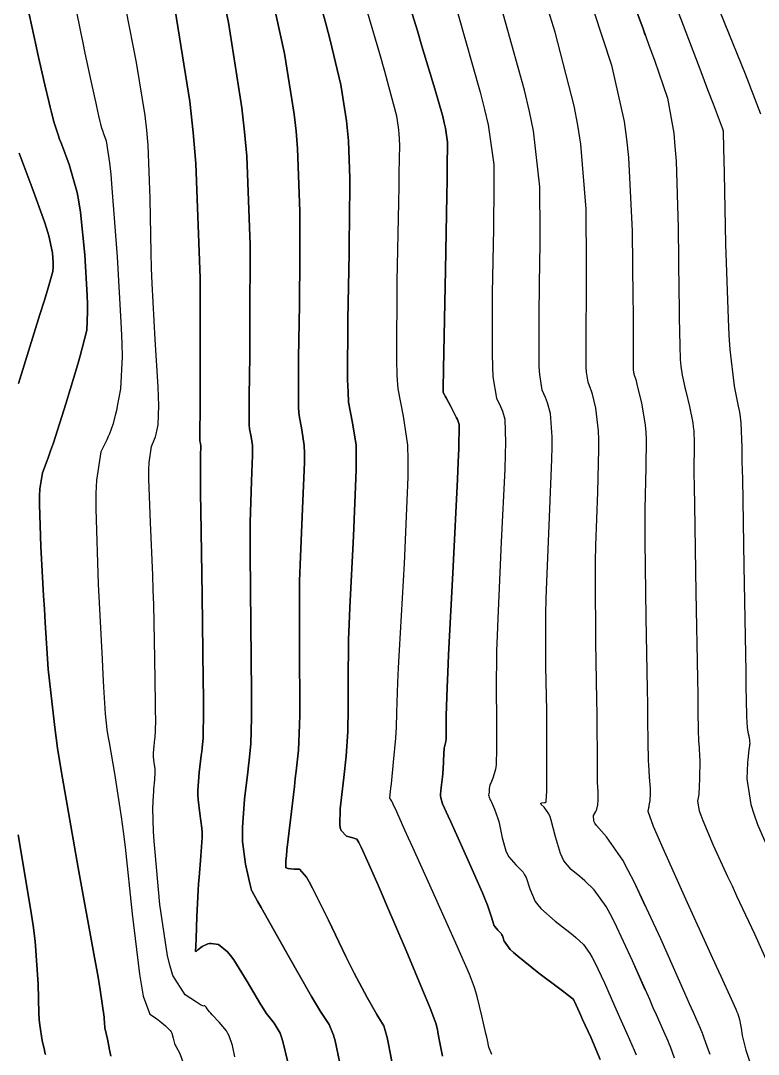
# Model space of a CAD drawing. Header units: metres. Extents: x 837475 to 838479, y 1189012 to 1191015.
# Drawn here: x 837833.2 to 837882.5, y 1189318.2 to 1189387.3 of the extents above; entities that cross this region are included whole.
import ezdxf

# ---------------------------------------------------------------- set-up
doc = ezdxf.new("R2010")
doc.units = ezdxf.units.M
doc.header["$LTSCALE"] = 0.3
doc.layers.add('COTAS 10', color=1, linetype='Continuous')
doc.layers.add('COTAS INT', color=252, linetype='Continuous')

msp = doc.modelspace()

# ---------------------------------------------------------------- linework, layer by layer
at = {"layer": 'COTAS 10'}
for points, elevation in [([(837854.717, 1189316.499), (837854.284, 1189318.633), (837854.179, 1189319.063), (837854.08, 1189319.423), (837853.777, 1189320.141), (837853.199, 1189321.009), (837852.927, 1189321.463), (837852.606, 1189322.01), (837851.043, 1189324.758), (837849.526, 1189327.463), (837849.235, 1189327.982), (837849, 1189328.402), (837848.617, 1189329.09), (837848.6, 1189329.122), (837848.596, 1189329.128), (837848.593, 1189329.133), (837848.582, 1189329.141), (837848.516, 1189329.408), (837848.478, 1189329.577), (837848.431, 1189329.787), (837848.189, 1189330.886), (837847.997, 1189332.385), (837847.982, 1189332.846), (837847.983, 1189333.328), (837848.122, 1189335.234), (837848.336, 1189337.039), (837848.385, 1189337.456), (837848.428, 1189337.838), (837848.545, 1189338.918), (837848.597, 1189340.658), (837848.599, 1189341.456), (837848.596, 1189342.39), (837848.542, 1189346.905), (837848.496, 1189351.666), (837848.498, 1189352.756), (837848.506, 1189353.748), (837848.589, 1189356.502), (837848.661, 1189358.241), (837848.663, 1189358.591), (837848.656, 1189358.884), (837848.567, 1189359.469), (837848.462, 1189360.016), (837848.445, 1189360.284), (837848.434, 1189360.604), (837848.44, 1189362.182), (837848.473, 1189364.897), (837848.479, 1189365.933), (837848.484, 1189367.093), (837848.492, 1189372.31), (837848.269, 1189378.258), (837848.129, 1189379.878), (837847.955, 1189381.487), (837847.043, 1189387.203), (837846.005, 1189392.168)], 1770), ([(837846.005, 1189392.168), (837847.043, 1189387.203), (837847.955, 1189381.487), (837848.129, 1189379.878), (837848.269, 1189378.258), (837848.492, 1189372.31), (837848.484, 1189367.093), (837848.479, 1189365.933), (837848.473, 1189364.897), (837848.44, 1189362.182), (837848.434, 1189360.604), (837848.445, 1189360.284), (837848.462, 1189360.016), (837848.567, 1189359.469), (837848.656, 1189358.884), (837848.663, 1189358.591), (837848.661, 1189358.241), (837848.589, 1189356.502), (837848.506, 1189353.748), (837848.498, 1189352.756), (837848.496, 1189351.666), (837848.542, 1189346.905), (837848.596, 1189342.39), (837848.599, 1189341.456), (837848.597, 1189340.658), (837848.545, 1189338.918), (837848.428, 1189337.838), (837848.385, 1189337.456), (837848.336, 1189337.039), (837848.122, 1189335.234), (837847.983, 1189333.328), (837847.982, 1189332.846), (837847.997, 1189332.385), (837848.189, 1189330.886), (837848.431, 1189329.787), (837848.478, 1189329.577), (837848.516, 1189329.408), (837848.582, 1189329.141), (837848.593, 1189329.133), (837848.596, 1189329.128), (837848.6, 1189329.122), (837848.617, 1189329.09), (837849, 1189328.402), (837849.235, 1189327.982), (837849.526, 1189327.463), (837851.043, 1189324.758), (837852.606, 1189322.01), (837852.927, 1189321.463), (837853.199, 1189321.009), (837853.777, 1189320.141), (837854.08, 1189319.423), (837854.179, 1189319.063), (837854.284, 1189318.633), (837854.717, 1189316.499)], 1770), ([(837876.264, 1189390.145), (837878.626, 1189383.916), (837879.081, 1189382.717), (837879.45, 1189381.747), (837880.061, 1189380.145), (837880.101, 1189380.042), (837880.108, 1189380.017), (837880.115, 1189379.994), (837880.127, 1189379.924), (837880.154, 1189378.732), (837880.17, 1189378.001), (837880.189, 1189377.096), (837880.288, 1189372.382), (837880.451, 1189367.367), (837880.51, 1189366.272), (837880.576, 1189365.304), (837880.863, 1189362.872), (837881.132, 1189361.522), (837881.186, 1189361.236), (837881.231, 1189360.989), (837881.319, 1189360.414), (837881.366, 1189358.748), (837881.386, 1189357.812), (837881.409, 1189356.671), (837881.513, 1189350.835), (837881.615, 1189344.935), (837881.636, 1189343.753), (837881.653, 1189342.767), (837881.689, 1189340.835), (837881.712, 1189340.263), (837881.722, 1189340.134), (837881.733, 1189340.017), (837881.786, 1189339.7), (837881.84, 1189339.473), (837881.852, 1189339.412), (837881.863, 1189339.353), (837881.894, 1189339.146), (837881.901, 1189338.932), (837881.898, 1189338.868), (837881.892, 1189338.802), (837881.853, 1189338.543), (837881.796, 1189338.076), (837881.78, 1189337.879), (837881.764, 1189337.651), (837881.703, 1189336.583), (837881.983, 1189334.87), (837882.181, 1189334.237), (837882.432, 1189333.534), (837883.776, 1189330.42)], 1790), ([(837862.381, 1189387.789), (837863.884, 1189382.529), (837864.173, 1189381.37), (837864.406, 1189380.34), (837864.787, 1189377.691), (837864.785, 1189375.272), (837864.776, 1189374.386), (837864.764, 1189373.407), (837864.692, 1189369.089), (837864.677, 1189365.013), (837864.701, 1189364.185), (837864.737, 1189363.489), (837864.97, 1189362.06), (837865.246, 1189361.495), (837865.309, 1189361.343), (837865.367, 1189361.192), (837865.529, 1189360.662), (837865.569, 1189359.087), (837865.55, 1189358.278), (837865.518, 1189357.306), (837865.293, 1189352.448), (837865.05, 1189347.317), (837865.007, 1189346.172), (837864.974, 1189345.148), (837864.942, 1189342.448), (837864.97, 1189340.684), (837864.975, 1189340.249), (837864.978, 1189339.838), (837864.982, 1189338.548), (837864.942, 1189337.563), (837864.918, 1189337.343), (837864.889, 1189337.147), (837864.736, 1189336.632), (837864.583, 1189336.304), (837864.553, 1189336.226), (837864.529, 1189336.154), (837864.487, 1189335.941), (837864.478, 1189335.78), (837864.475, 1189335.741), (837864.471, 1189335.704), (837864.454, 1189335.591), (837864.445, 1189335.496), (837864.447, 1189335.471), (837864.45, 1189335.446), (837864.477, 1189335.36), (837864.554, 1189335.187), (837864.59, 1189335.107), (837864.632, 1189335.014), (837864.835, 1189334.565), (837865.062, 1189333.941), (837865.12, 1189333.738), (837865.175, 1189333.521), (837865.354, 1189332.631), (837865.594, 1189331.762), (837865.687, 1189331.56), (837865.792, 1189331.374), (837866.268, 1189330.841), (837866.746, 1189330.334), (837866.853, 1189330.165), (837866.948, 1189329.984), (837867.199, 1189329.224), (837867.565, 1189328.379), (837867.733, 1189328.144), (837867.93, 1189327.908), (837868.884, 1189327.055), (837869.871, 1189326.296), (837870.09, 1189326.121), (837870.285, 1189325.962), (837870.793, 1189325.51), (837871.22, 1189324.9), (837871.365, 1189324.64), (837871.522, 1189324.341), (837872.183, 1189322.93), (837872.866, 1189321.388), (837873.037, 1189321.005), (837873.199, 1189320.642), (837873.715, 1189319.491), (837874.176, 1189318.419), (837874.302, 1189318.106)], 1780), ([(837862.381, 1189387.789), (837863.884, 1189382.529), (837864.173, 1189381.37), (837864.406, 1189380.34), (837864.787, 1189377.691), (837864.785, 1189375.272), (837864.776, 1189374.386), (837864.764, 1189373.407), (837864.692, 1189369.089), (837864.677, 1189365.013), (837864.701, 1189364.185), (837864.737, 1189363.489), (837864.97, 1189362.06), (837865.246, 1189361.495), (837865.309, 1189361.343), (837865.367, 1189361.192), (837865.529, 1189360.662), (837865.569, 1189359.087), (837865.55, 1189358.278), (837865.518, 1189357.306), (837865.293, 1189352.448), (837865.05, 1189347.317), (837865.007, 1189346.172), (837864.974, 1189345.148), (837864.942, 1189342.448), (837864.97, 1189340.684), (837864.975, 1189340.249), (837864.978, 1189339.838), (837864.982, 1189338.548), (837864.942, 1189337.563), (837864.918, 1189337.343), (837864.889, 1189337.147), (837864.736, 1189336.632), (837864.583, 1189336.304), (837864.553, 1189336.226), (837864.529, 1189336.154), (837864.487, 1189335.941), (837864.478, 1189335.78), (837864.475, 1189335.741), (837864.471, 1189335.704), (837864.454, 1189335.591), (837864.445, 1189335.496), (837864.447, 1189335.471), (837864.45, 1189335.446), (837864.477, 1189335.36), (837864.554, 1189335.187), (837864.59, 1189335.107), (837864.632, 1189335.014), (837864.835, 1189334.565), (837865.062, 1189333.941), (837865.12, 1189333.738), (837865.175, 1189333.521), (837865.354, 1189332.631), (837865.594, 1189331.762), (837865.687, 1189331.56), (837865.792, 1189331.374), (837866.268, 1189330.841), (837866.746, 1189330.334), (837866.853, 1189330.165), (837866.948, 1189329.984), (837867.199, 1189329.224), (837867.565, 1189328.379), (837867.733, 1189328.144), (837867.93, 1189327.908), (837868.884, 1189327.055), (837869.871, 1189326.296), (837870.09, 1189326.121), (837870.285, 1189325.962), (837870.793, 1189325.51), (837871.22, 1189324.9), (837871.365, 1189324.64), (837871.522, 1189324.341), (837872.183, 1189322.93), (837872.866, 1189321.388), (837873.037, 1189321.005), (837873.199, 1189320.642), (837873.715, 1189319.491), (837874.176, 1189318.419), (837874.302, 1189318.106)], 1780), ([(837833.018, 1189363.042), (837834.445, 1189367.654), (837834.72, 1189368.55), (837834.943, 1189369.28), (837835.314, 1189370.542), (837835.328, 1189370.843), (837835.326, 1189370.968), (837835.322, 1189371.111), (837835.284, 1189371.777), (837835.041, 1189372.92), (837834.908, 1189373.364), (837834.746, 1189373.864), (837833.921, 1189376.128), (837833.046, 1189378.446)], 1760), ([(837833.046, 1189378.446), (837833.921, 1189376.128), (837834.746, 1189373.864), (837834.908, 1189373.364), (837835.041, 1189372.92), (837835.284, 1189371.777), (837835.322, 1189371.111), (837835.326, 1189370.968), (837835.328, 1189370.843), (837835.314, 1189370.542), (837834.943, 1189369.28), (837834.72, 1189368.55), (837834.445, 1189367.654), (837833.018, 1189363.042)], 1760), ([(837834.808, 1189318.141), (837834.781, 1189318.283), (837834.749, 1189318.436), (837834.588, 1189319.083), (837834.43, 1189320.096), (837834.398, 1189320.481), (837834.373, 1189320.912), (837834.327, 1189322.843), (837834.115, 1189325.731), (837833.985, 1189326.764), (837833.824, 1189327.899), (837832.986, 1189332.843)], 1760), ([(837832.986, 1189332.843), (837833.824, 1189327.899), (837833.985, 1189326.764), (837834.115, 1189325.731), (837834.327, 1189322.843), (837834.373, 1189320.912), (837834.398, 1189320.481), (837834.43, 1189320.096), (837834.588, 1189319.083), (837834.749, 1189318.436), (837834.781, 1189318.283), (837834.808, 1189318.141)], 1760)]:
    msp.add_lwpolyline(points, dxfattribs=dict(at, elevation=elevation))
at = {"layer": 'COTAS INT'}
for points, elevation in [([(837874.923, 1189386.354), (837874.746, 1189386.838), (837872.766, 1189392.124)], 1788), ([(837872.766, 1189392.124), (837874.746, 1189386.838), (837875.168, 1189385.686), (837875.535, 1189384.669), (837876.401, 1189382.124), (837876.821, 1189379.785), (837876.906, 1189378.899), (837876.978, 1189377.909), (837877.122, 1189373.473), (837877.172, 1189369.154), (837877.183, 1189368.238), (837877.193, 1189367.444), (837877.222, 1189365.59), (837877.26, 1189364.639), (837877.276, 1189364.416), (837877.294, 1189364.21), (837877.379, 1189363.608), (837877.515, 1189362.985), (837877.565, 1189362.765), (837877.621, 1189362.526), (837877.868, 1189361.491), (837878.088, 1189360.409), (837878.126, 1189360.139), (837878.155, 1189359.883), (837878.18, 1189359.065), (837878.175, 1189357.087), (837878.185, 1189356.098), (837878.2, 1189354.918), (837878.299, 1189349.065), (837878.404, 1189343.302), (837878.424, 1189342.179), (837878.44, 1189341.261), (837878.465, 1189339.651), (837878.473, 1189339.334), (837878.479, 1189339.231), (837878.486, 1189339.121), (837878.521, 1189338.668), (837878.553, 1189338.075), (837878.558, 1189337.877), (837878.56, 1189337.664), (837878.552, 1189336.772), (837878.519, 1189335.912), (837878.506, 1189335.719), (837878.491, 1189335.547), (837878.421, 1189335.089), (837878.531, 1189334.44), (837878.629, 1189334.147), (837878.757, 1189333.804), (837879.46, 1189332.157), (837880.428, 1189330.049), (837880.722, 1189329.416), (837881.027, 1189328.761), (837882.222, 1189326.217), (837883.277, 1189323.872)], 1788), ([(837874.923, 1189328.096), (837874.196, 1189329.655), (837873.786, 1189330.448), (837873.409, 1189331.133), (837872.326, 1189332.705), (837871.666, 1189333.452), (837871.556, 1189333.617), (837871.478, 1189333.763), (837871.46, 1189334.14), (837871.619, 1189334.405), (837871.653, 1189334.482), (837871.682, 1189334.559), (837871.752, 1189334.85), (837871.778, 1189335.167), (837871.78, 1189335.261), (837871.779, 1189335.358), (837871.759, 1189335.732), (837871.731, 1189336.336), (837871.726, 1189336.578), (837871.723, 1189336.853), (837871.72, 1189338.116), (837871.708, 1189340.185), (837871.699, 1189340.968), (837871.687, 1189341.842), (837871.62, 1189345.757), (837871.587, 1189350.033), (837871.596, 1189351.135), (837871.612, 1189352.202), (837871.736, 1189355.757), (837871.825, 1189358.643), (837871.819, 1189359.287), (837871.8, 1189359.865), (837871.622, 1189361.392), (837871.381, 1189362.322), (837871.322, 1189362.523), (837871.267, 1189362.699), (837871.097, 1189363.131), (837870.987, 1189363.806), (837870.97, 1189364.135), (837870.958, 1189364.526), (837870.965, 1189366.451), (837870.992, 1189369.134), (837870.994, 1189370.002), (837870.992, 1189370.925), (837870.964, 1189374.712), (837870.621, 1189379.046), (837870.42, 1189380.315), (837870.174, 1189381.613), (837868.904, 1189386.549), (837867.443, 1189391.202)], 1784), ([(837879.253, 1189318.14), (837879.15, 1189318.433), (837879.061, 1189318.684), (837878.865, 1189319.239), (837878.764, 1189319.509), (837878.736, 1189319.58), (837878.708, 1189319.649), (837878.606, 1189319.887), (837878.137, 1189320.946), (837877.877, 1189321.533), (837877.562, 1189322.247), (837875.954, 1189325.888), (837874.196, 1189329.655), (837873.786, 1189330.448), (837873.409, 1189331.133), (837872.326, 1189332.705), (837871.666, 1189333.452), (837871.556, 1189333.617), (837871.478, 1189333.763), (837871.46, 1189334.14), (837871.619, 1189334.405), (837871.653, 1189334.482), (837871.682, 1189334.559), (837871.752, 1189334.85), (837871.778, 1189335.167), (837871.78, 1189335.261), (837871.779, 1189335.358), (837871.759, 1189335.732), (837871.731, 1189336.336), (837871.726, 1189336.578), (837871.723, 1189336.853), (837871.72, 1189338.116), (837871.708, 1189340.185), (837871.699, 1189340.968), (837871.687, 1189341.842), (837871.62, 1189345.757), (837871.587, 1189350.033), (837871.596, 1189351.135), (837871.612, 1189352.202), (837871.736, 1189355.757), (837871.825, 1189358.643), (837871.819, 1189359.287), (837871.8, 1189359.865), (837871.622, 1189361.392), (837871.381, 1189362.322), (837871.322, 1189362.523), (837871.267, 1189362.699), (837871.097, 1189363.131), (837870.987, 1189363.806), (837870.97, 1189364.135), (837870.958, 1189364.526), (837870.965, 1189366.451), (837870.992, 1189369.134), (837870.994, 1189370.002), (837870.992, 1189370.925), (837870.964, 1189374.712), (837870.621, 1189379.046), (837870.42, 1189380.315), (837870.174, 1189381.613), (837868.904, 1189386.549), (837867.443, 1189391.202)], 1784), ([(837864.666, 1189318.149), (837864.465, 1189318.624), (837864.363, 1189319.097), (837864.316, 1189319.308), (837864.26, 1189319.554), (837863.994, 1189320.73), (837863.672, 1189322.012), (837863.582, 1189322.324), (837863.492, 1189322.617), (837863.163, 1189323.52), (837862.585, 1189324.84), (837862.337, 1189325.396), (837862.052, 1189326.034), (837860.707, 1189329.026), (837859.368, 1189331.993), (837859.088, 1189332.616), (837858.846, 1189333.152), (837858.299, 1189334.37), (837858.056, 1189334.899), (837858.007, 1189335.001), (837857.966, 1189335.083), (837857.882, 1189335.22), (837857.857, 1189335.242), (837857.853, 1189335.252), (837857.85, 1189335.265), (837857.85, 1189335.325), (837857.893, 1189335.735), (837857.916, 1189335.968), (837857.945, 1189336.252), (837858.093, 1189337.709), (837858.236, 1189339.308), (837858.262, 1189339.682), (837858.282, 1189340.026), (837858.307, 1189341.02), (837858.378, 1189343.036), (837858.427, 1189344.024), (837858.489, 1189345.199), (837858.819, 1189350.997), (837859.059, 1189356.777), (837859.065, 1189357.942), (837859.044, 1189358.917), (837858.747, 1189360.863), (837858.396, 1189362.68), (837858.341, 1189363.573), (837858.305, 1189364.636), (837858.323, 1189369.884), (837858.434, 1189375.145), (837858.455, 1189376.217), (837858.472, 1189377.122), (837858.499, 1189378.997), (837858.47, 1189379.773), (837858.452, 1189379.984), (837858.429, 1189380.194), (837858.31, 1189380.939), (837857.783, 1189382.92), (837857.503, 1189383.909), (837857.166, 1189385.089), (837855.462, 1189390.939)], 1776), ([(837864.666, 1189318.149), (837864.465, 1189318.624), (837864.363, 1189319.097), (837864.316, 1189319.308), (837864.26, 1189319.554), (837863.994, 1189320.73), (837863.672, 1189322.012), (837863.582, 1189322.324), (837863.492, 1189322.617), (837863.163, 1189323.52), (837862.585, 1189324.84), (837862.337, 1189325.396), (837862.052, 1189326.034), (837860.707, 1189329.026), (837859.368, 1189331.993), (837859.088, 1189332.616), (837858.846, 1189333.152), (837858.299, 1189334.37), (837858.056, 1189334.899), (837858.007, 1189335.001), (837857.966, 1189335.083), (837857.882, 1189335.22), (837857.857, 1189335.242), (837857.853, 1189335.252), (837857.85, 1189335.265), (837857.85, 1189335.325), (837857.893, 1189335.735), (837857.916, 1189335.968), (837857.945, 1189336.252), (837858.093, 1189337.709), (837858.236, 1189339.308), (837858.262, 1189339.682), (837858.282, 1189340.026), (837858.307, 1189341.02), (837858.378, 1189343.036), (837858.427, 1189344.024), (837858.489, 1189345.199), (837858.819, 1189350.997), (837859.059, 1189356.777), (837859.065, 1189357.942), (837859.044, 1189358.917), (837858.747, 1189360.863), (837858.396, 1189362.68), (837858.341, 1189363.573), (837858.305, 1189364.636), (837858.323, 1189369.884), (837858.434, 1189375.145), (837858.455, 1189376.217), (837858.472, 1189377.122), (837858.499, 1189378.997), (837858.47, 1189379.773), (837858.452, 1189379.984), (837858.429, 1189380.194), (837858.31, 1189380.939), (837857.783, 1189382.92), (837857.503, 1189383.909), (837857.166, 1189385.089), (837855.462, 1189390.939)], 1776), ([(837836.502, 1189389.794), (837837.159, 1189386.563), (837837.311, 1189385.825), (837837.45, 1189385.155), (837837.845, 1189383.299), (837838.114, 1189382.078), (837838.173, 1189381.808), (837838.226, 1189381.568), (837838.365, 1189380.948), (837838.454, 1189380.567), (837838.475, 1189380.477), (837838.496, 1189380.394), (837838.561, 1189380.153), (837838.643, 1189379.901), (837838.675, 1189379.811), (837838.711, 1189379.712), (837838.873, 1189379.282), (837839.101, 1189377.795), (837839.179, 1189377.029), (837839.262, 1189376.109), (837839.615, 1189371.51), (837839.887, 1189366.748), (837839.92, 1189365.726), (837839.934, 1189364.833), (837839.829, 1189362.679), (837839.614, 1189361.514), (837839.559, 1189361.244), (837839.504, 1189360.997), (837839.322, 1189360.295), (837839.095, 1189359.678), (837839.013, 1189359.484), (837838.922, 1189359.28), (837838.522, 1189358.459), (837838.218, 1189356.563), (837838.186, 1189355.68), (837838.178, 1189354.642), (837838.34, 1189349.604), (837838.6, 1189344.594), (837838.654, 1189343.575), (837838.7, 1189342.716), (837838.801, 1189340.939), (837838.928, 1189339.879), (837838.991, 1189339.47), (837839.065, 1189339.012), (837839.432, 1189336.942), (837839.885, 1189334.045), (837840.014, 1189333.065), (837840.143, 1189332.008), (837840.622, 1189327.551), (837841.099, 1189323.505), (837841.228, 1189322.708), (837841.355, 1189322.05), (837841.802, 1189320.841), (837842.228, 1189320.541), (837842.341, 1189320.457), (837842.453, 1189320.371), (837842.84, 1189320.058), (837843.148, 1189319.74), (837843.21, 1189319.651), (837843.261, 1189319.562), (837843.362, 1189319.24), (837843.451, 1189318.883), (837843.495, 1189318.773), (837843.547, 1189318.658), (837843.805, 1189318.198), (837844.396, 1189316.511)], 1764), ([(837836.502, 1189389.794), (837837.159, 1189386.563), (837837.311, 1189385.825), (837837.45, 1189385.155), (837837.845, 1189383.299), (837838.114, 1189382.078), (837838.173, 1189381.808), (837838.226, 1189381.568), (837838.365, 1189380.948), (837838.454, 1189380.567), (837838.475, 1189380.477), (837838.496, 1189380.394), (837838.561, 1189380.153), (837838.643, 1189379.901), (837838.675, 1189379.811), (837838.711, 1189379.712), (837838.873, 1189379.282), (837839.101, 1189377.795), (837839.179, 1189377.029), (837839.262, 1189376.109), (837839.615, 1189371.51), (837839.887, 1189366.748), (837839.92, 1189365.726), (837839.934, 1189364.833), (837839.829, 1189362.679), (837839.614, 1189361.514), (837839.559, 1189361.244), (837839.504, 1189360.997), (837839.322, 1189360.295), (837839.095, 1189359.678), (837839.013, 1189359.484), (837838.922, 1189359.28), (837838.522, 1189358.459), (837838.218, 1189356.563), (837838.186, 1189355.68), (837838.178, 1189354.642), (837838.34, 1189349.604), (837838.6, 1189344.594), (837838.654, 1189343.575), (837838.7, 1189342.716), (837838.801, 1189340.939), (837838.928, 1189339.879), (837838.991, 1189339.47), (837839.065, 1189339.012), (837839.432, 1189336.942), (837839.885, 1189334.045), (837840.014, 1189333.065), (837840.143, 1189332.008), (837840.622, 1189327.551), (837841.099, 1189323.505), (837841.228, 1189322.708), (837841.355, 1189322.05), (837841.802, 1189320.841), (837842.228, 1189320.541), (837842.341, 1189320.457), (837842.453, 1189320.371), (837842.84, 1189320.058), (837843.148, 1189319.74), (837843.21, 1189319.651), (837843.261, 1189319.562), (837843.362, 1189319.24), (837843.451, 1189318.883), (837843.495, 1189318.773), (837843.547, 1189318.658), (837843.805, 1189318.198), (837844.396, 1189316.511)], 1764), ([(837851.016, 1189317.617), (837850.695, 1189319.006), (837850.598, 1189319.306), (837850.498, 1189319.571), (837850.106, 1189320.225), (837849.578, 1189320.906), (837849.392, 1189321.189), (837849.189, 1189321.511), (837848.31, 1189323.016), (837847.411, 1189324.473), (837847.195, 1189324.765), (837846.993, 1189325.01), (837846.385, 1189325.495), (837845.903, 1189325.578), (837845.781, 1189325.57), (837845.665, 1189325.548), (837845.286, 1189325.355), (837845.009, 1189325.133), (837844.956, 1189325.092), (837844.913, 1189325.061), (837844.846, 1189325.025), (837844.861, 1189325.4), (837844.881, 1189325.911), (837844.939, 1189327.38), (837845.024, 1189329.108), (837845.052, 1189329.553), (837845.082, 1189329.984), (837845.21, 1189331.42), (837845.285, 1189332.671), (837845.283, 1189332.986), (837845.271, 1189333.286), (837845.145, 1189334.255), (837845.021, 1189335.212), (837845.011, 1189335.504), (837845.011, 1189335.809), (837845.097, 1189337.009), (837845.232, 1189338.142), (837845.262, 1189338.404), (837845.289, 1189338.643), (837845.363, 1189339.321), (837845.384, 1189341.108), (837845.378, 1189342.047), (837845.367, 1189343.178), (837845.287, 1189348.866), (837845.202, 1189354.543), (837845.188, 1189355.667), (837845.178, 1189356.597), (837845.179, 1189358.338), (837845.195, 1189358.729), (837845.196, 1189358.807), (837845.194, 1189358.873), (837845.174, 1189359.005), (837845.15, 1189359.128), (837845.147, 1189359.188), (837845.144, 1189359.26), (837845.145, 1189359.615), (837845.153, 1189361.481), (837845.154, 1189362.505), (837845.155, 1189363.75), (837845.156, 1189370.081), (837844.869, 1189377.753), (837844.688, 1189379.843), (837844.463, 1189381.918), (837843.287, 1189389.29)], 1768), ([(837843.287, 1189389.29), (837844.463, 1189381.918), (837844.688, 1189379.843), (837844.869, 1189377.753), (837845.156, 1189370.081), (837845.155, 1189363.75), (837845.154, 1189362.505), (837845.153, 1189361.481), (837845.145, 1189359.615), (837845.144, 1189359.26), (837845.147, 1189359.188), (837845.15, 1189359.128), (837845.174, 1189359.005), (837845.194, 1189358.873), (837845.196, 1189358.807), (837845.195, 1189358.729), (837845.179, 1189358.338), (837845.178, 1189356.597), (837845.188, 1189355.667), (837845.202, 1189354.543), (837845.287, 1189348.866), (837845.367, 1189343.178), (837845.378, 1189342.047), (837845.384, 1189341.108), (837845.363, 1189339.321), (837845.289, 1189338.643), (837845.262, 1189338.404), (837845.232, 1189338.142), (837845.097, 1189337.009), (837845.011, 1189335.809), (837845.011, 1189335.504), (837845.021, 1189335.212), (837845.145, 1189334.255), (837845.271, 1189333.286), (837845.283, 1189332.986), (837845.285, 1189332.671), (837845.21, 1189331.42), (837845.082, 1189329.984), (837845.052, 1189329.553), (837845.024, 1189329.108), (837844.939, 1189327.38), (837844.881, 1189325.911), (837844.861, 1189325.4), (837844.846, 1189325.025), (837844.913, 1189325.061), (837844.956, 1189325.092), (837845.009, 1189325.133), (837845.286, 1189325.355), (837845.665, 1189325.548), (837845.781, 1189325.57), (837845.903, 1189325.578), (837846.385, 1189325.495), (837846.993, 1189325.01), (837847.195, 1189324.765), (837847.411, 1189324.473), (837848.31, 1189323.016), (837849.189, 1189321.511), (837849.392, 1189321.189), (837849.578, 1189320.906), (837850.106, 1189320.225), (837850.498, 1189319.571), (837850.598, 1189319.306), (837850.695, 1189319.006), (837851.016, 1189317.617)], 1768), ([(837858.418, 1189315.381), (837857.872, 1189318.261), (837857.759, 1189318.82), (837857.662, 1189319.275), (837857.449, 1189320.058), (837857.212, 1189320.414), (837857.1, 1189320.6), (837856.968, 1189320.824), (837856.327, 1189321.951), (837855.461, 1189323.581), (837855.188, 1189324.122), (837854.9, 1189324.702), (837853.74, 1189327.123), (837852.68, 1189329.274), (837852.456, 1189329.684), (837852.261, 1189330.013), (837851.807, 1189330.533), (837851.559, 1189330.533), (837851.495, 1189330.536), (837851.433, 1189330.539), (837851.223, 1189330.56), (837851.052, 1189330.586), (837851.014, 1189330.593), (837850.98, 1189330.599), (837850.889, 1189330.62), (837850.897, 1189331.125), (837850.924, 1189331.436), (837850.963, 1189331.822), (837851.193, 1189333.837), (837851.458, 1189336.076), (837851.519, 1189336.603), (837851.574, 1189337.09), (837851.728, 1189338.515), (837851.81, 1189340.208), (837851.82, 1189340.865), (837851.825, 1189341.602), (837851.797, 1189344.943), (837851.79, 1189348.789), (837851.808, 1189349.846), (837851.834, 1189350.898), (837851.999, 1189354.667), (837852.127, 1189357.753), (837852.13, 1189358.374), (837852.119, 1189358.895), (837851.961, 1189359.934), (837851.773, 1189360.904), (837851.744, 1189361.381), (837851.724, 1189361.948), (837851.734, 1189364.749), (837851.793, 1189368.313), (837851.805, 1189369.361), (837851.813, 1189370.436), (837851.827, 1189374.539), (837851.669, 1189378.763), (837851.57, 1189379.914), (837851.446, 1189381.056), (837850.798, 1189385.115), (837849.931, 1189389.085)], 1772), ([(837849.931, 1189389.085), (837850.798, 1189385.115), (837851.446, 1189381.056), (837851.57, 1189379.914), (837851.669, 1189378.763), (837851.827, 1189374.539), (837851.813, 1189370.436), (837851.805, 1189369.361), (837851.793, 1189368.313), (837851.734, 1189364.749), (837851.724, 1189361.948), (837851.744, 1189361.381), (837851.773, 1189360.904), (837851.961, 1189359.934), (837852.119, 1189358.895), (837852.13, 1189358.374), (837852.127, 1189357.753), (837851.999, 1189354.667), (837851.834, 1189350.898), (837851.808, 1189349.846), (837851.79, 1189348.789), (837851.797, 1189344.943), (837851.825, 1189341.602), (837851.82, 1189340.865), (837851.81, 1189340.208), (837851.728, 1189338.515), (837851.574, 1189337.09), (837851.519, 1189336.603), (837851.458, 1189336.076), (837851.193, 1189333.837), (837850.963, 1189331.822), (837850.924, 1189331.436), (837850.897, 1189331.125), (837850.889, 1189330.62), (837850.98, 1189330.599), (837851.014, 1189330.593), (837851.052, 1189330.586), (837851.223, 1189330.56), (837851.433, 1189330.539), (837851.495, 1189330.536), (837851.559, 1189330.533), (837851.807, 1189330.533), (837852.261, 1189330.013), (837852.456, 1189329.684), (837852.68, 1189329.274), (837853.74, 1189327.123), (837854.9, 1189324.702), (837855.188, 1189324.122), (837855.461, 1189323.581), (837856.327, 1189321.951), (837856.968, 1189320.824), (837857.1, 1189320.6), (837857.212, 1189320.414), (837857.449, 1189320.058), (837857.662, 1189319.275), (837857.759, 1189318.82), (837857.872, 1189318.261), (837858.418, 1189315.381)], 1772), ([(837876.873, 1189317.903), (837876.596, 1189318.647), (837876.519, 1189318.843), (837876.442, 1189319.034), (837876.161, 1189319.689), (837875.668, 1189320.794), (837875.457, 1189321.269), (837875.214, 1189321.817), (837874.069, 1189324.409), (837872.851, 1189327.005), (837872.563, 1189327.557), (837872.296, 1189328.035), (837871.509, 1189329.158), (837870.879, 1189329.761), (837870.71, 1189329.912), (837870.545, 1189330.056), (837869.972, 1189330.518), (837869.472, 1189331.108), (837869.353, 1189331.333), (837869.242, 1189331.584), (837868.912, 1189332.714), (837868.63, 1189333.81), (837868.55, 1189334.04), (837868.468, 1189334.238), (837868.165, 1189334.686), (837867.952, 1189334.877), (837867.928, 1189334.913), (837867.919, 1189334.942), (837868.012, 1189334.984), (837868.173, 1189334.991), (837868.206, 1189334.998), (837868.235, 1189335.006), (837868.298, 1189335.055), (837868.326, 1189335.479), (837868.332, 1189335.723), (837868.337, 1189336.023), (837868.348, 1189337.568), (837868.342, 1189339.729), (837868.336, 1189340.418), (837868.328, 1189341.146), (837868.281, 1189344.103), (837868.281, 1189347.591), (837868.302, 1189348.654), (837868.331, 1189349.759), (837868.515, 1189354.103), (837868.672, 1189357.974), (837868.685, 1189358.782), (837868.685, 1189359.476), (837868.576, 1189361.027), (837868.374, 1189361.757), (837868.316, 1189361.933), (837868.256, 1189362.097), (837868.033, 1189362.596), (837867.862, 1189363.647), (837867.835, 1189364.16), (837867.818, 1189364.769), (837867.829, 1189367.77), (837867.878, 1189371.27), (837867.885, 1189372.194), (837867.888, 1189373.098), (837867.876, 1189376.201), (837867.439, 1189379.937), (837867.175, 1189381.241), (837866.849, 1189382.661), (837865.156, 1189388.761)], 1782), ([(837874.923, 1189322.475), (837874.069, 1189324.409), (837872.851, 1189327.005), (837872.563, 1189327.557), (837872.296, 1189328.035), (837871.509, 1189329.158), (837870.879, 1189329.761), (837870.71, 1189329.912), (837870.545, 1189330.056), (837869.972, 1189330.518), (837869.472, 1189331.108), (837869.353, 1189331.333), (837869.242, 1189331.584), (837868.912, 1189332.714), (837868.63, 1189333.81), (837868.55, 1189334.04), (837868.468, 1189334.238), (837868.165, 1189334.686), (837867.952, 1189334.877), (837867.928, 1189334.913), (837867.919, 1189334.942), (837868.012, 1189334.984), (837868.173, 1189334.991), (837868.206, 1189334.998), (837868.235, 1189335.006), (837868.298, 1189335.055), (837868.326, 1189335.479), (837868.332, 1189335.723), (837868.337, 1189336.023), (837868.348, 1189337.568), (837868.342, 1189339.729), (837868.336, 1189340.418), (837868.328, 1189341.146), (837868.281, 1189344.103), (837868.281, 1189347.591), (837868.302, 1189348.654), (837868.331, 1189349.759), (837868.515, 1189354.103), (837868.672, 1189357.974), (837868.685, 1189358.782), (837868.685, 1189359.476), (837868.576, 1189361.027), (837868.374, 1189361.757), (837868.316, 1189361.933), (837868.256, 1189362.097), (837868.033, 1189362.596), (837867.862, 1189363.647), (837867.835, 1189364.16), (837867.818, 1189364.769), (837867.829, 1189367.77), (837867.878, 1189371.27), (837867.885, 1189372.194), (837867.888, 1189373.098), (837867.876, 1189376.201), (837867.439, 1189379.937), (837867.175, 1189381.241), (837866.849, 1189382.661), (837865.156, 1189388.761)], 1782), ([(837833.723, 1189387.751), (837834.195, 1189385.61), (837834.312, 1189385.084), (837834.423, 1189384.587), (837834.771, 1189383.033), (837835.055, 1189381.813), (837835.125, 1189381.526), (837835.191, 1189381.261), (837835.398, 1189380.491), (837835.662, 1189379.683), (837835.764, 1189379.395), (837835.879, 1189379.079), (837836.397, 1189377.705), (837836.924, 1189375.829), (837837.043, 1189375.196), (837837.152, 1189374.515), (837837.449, 1189371.643), (837837.605, 1189368.93), (837837.623, 1189368.347), (837837.631, 1189367.838), (837837.572, 1189366.611), (837837.278, 1189365.397), (837837.139, 1189364.897), (837836.975, 1189364.325), (837836.17, 1189361.669), (837835.341, 1189359.062), (837835.162, 1189358.523), (837835.003, 1189358.062), (837834.61, 1189357.055), (837834.441, 1189356.001), (837834.424, 1189355.511), (837834.419, 1189354.935), (837834.509, 1189352.135), (837834.689, 1189348.831), (837834.741, 1189347.936), (837834.794, 1189347.05), (837834.996, 1189343.922), (837835.43, 1189340.015), (837835.63, 1189338.638), (837835.864, 1189337.133), (837837, 1189330.631), (837838.096, 1189324.633), (837838.305, 1189323.446), (837838.473, 1189322.464), (837838.742, 1189320.631), (837838.762, 1189320.165), (837838.774, 1189320.046), (837838.789, 1189319.931), (837838.866, 1189319.552), (837838.959, 1189319.17), (837838.984, 1189319.054), (837839.008, 1189318.933), (837839.092, 1189318.456), (837839.189, 1189318.021)], 1762), ([(837839.189, 1189318.021), (837839.092, 1189318.456), (837839.008, 1189318.933), (837838.984, 1189319.054), (837838.959, 1189319.17), (837838.866, 1189319.552), (837838.789, 1189319.931), (837838.774, 1189320.046), (837838.762, 1189320.165), (837838.742, 1189320.631), (837838.473, 1189322.464), (837838.305, 1189323.446), (837838.096, 1189324.633), (837837, 1189330.631), (837835.864, 1189337.133), (837835.63, 1189338.638), (837835.43, 1189340.015), (837834.996, 1189343.922), (837834.794, 1189347.05), (837834.741, 1189347.936), (837834.689, 1189348.831), (837834.509, 1189352.135), (837834.419, 1189354.935), (837834.424, 1189355.511), (837834.441, 1189356.001), (837834.61, 1189357.055), (837835.003, 1189358.062), (837835.162, 1189358.523), (837835.341, 1189359.062), (837836.17, 1189361.669), (837836.975, 1189364.325), (837837.139, 1189364.897), (837837.278, 1189365.397), (837837.572, 1189366.611), (837837.631, 1189367.838), (837837.623, 1189368.347), (837837.605, 1189368.93), (837837.449, 1189371.643), (837837.152, 1189374.515), (837837.043, 1189375.196), (837836.924, 1189375.829), (837836.397, 1189377.705), (837835.879, 1189379.079), (837835.764, 1189379.395), (837835.662, 1189379.683), (837835.398, 1189380.491), (837835.191, 1189381.261), (837835.125, 1189381.526), (837835.055, 1189381.813), (837834.771, 1189383.033), (837834.423, 1189384.587), (837834.312, 1189385.084), (837834.195, 1189385.61), (837833.723, 1189387.751)], 1762), ([(837847.479, 1189317.977), (837847.315, 1189318.734), (837847.106, 1189319.378), (837847.018, 1189319.55), (837846.915, 1189319.719), (837846.435, 1189320.308), (837845.964, 1189320.793), (837845.867, 1189320.897), (837845.786, 1189320.988), (837845.616, 1189321.205), (837845.549, 1189321.313), (837845.533, 1189321.334), (837845.518, 1189321.353), (837845.473, 1189321.389), (837845.436, 1189321.393), (837845.425, 1189321.392), (837845.415, 1189321.389), (837845.38, 1189321.369), (837845.172, 1189321.468), (837845.053, 1189321.541), (837844.908, 1189321.633), (837844.16, 1189322.129), (837843.339, 1189323.435), (837843.148, 1189324.039), (837842.972, 1189324.747), (837842.467, 1189328.177), (837842.149, 1189331.668), (837842.092, 1189332.415), (837842.048, 1189333.066), (837841.998, 1189334.623), (837842.039, 1189335.481), (837842.051, 1189335.691), (837842.065, 1189335.89), (837842.118, 1189336.512), (837842.149, 1189337.021), (837842.148, 1189337.148), (837842.143, 1189337.271), (837842.091, 1189337.665), (837842.041, 1189338.053), (837842.037, 1189338.172), (837842.037, 1189338.296), (837842.072, 1189338.784), (837842.127, 1189339.245), (837842.139, 1189339.351), (837842.15, 1189339.448), (837842.18, 1189339.724), (837842.186, 1189340.608), (837842.182, 1189341.089), (837842.176, 1189341.673), (837842.133, 1189344.633), (837842.05, 1189348.238), (837842.019, 1189349.228), (837841.984, 1189350.215), (837841.827, 1189353.748), (837841.727, 1189356.661), (837841.729, 1189357.257), (837841.743, 1189357.76), (837841.898, 1189358.818), (837842.111, 1189359.322), (837842.162, 1189359.477), (837842.209, 1189359.639), (837842.35, 1189360.278), (837842.392, 1189361.568), (837842.377, 1189362.14), (837842.35, 1189362.806), (837842.159, 1189365.986), (837841.945, 1189369.737), (837841.904, 1189370.762), (837841.871, 1189371.781), (837841.819, 1189375.412), (837841.679, 1189378.995), (837841.591, 1189379.984), (837841.482, 1189380.971), (837840.909, 1189384.523), (837840.201, 1189388.043)], 1766), ([(837847.479, 1189317.977), (837847.315, 1189318.734), (837847.106, 1189319.378), (837847.018, 1189319.55), (837846.915, 1189319.719), (837846.435, 1189320.308), (837845.964, 1189320.793), (837845.867, 1189320.897), (837845.786, 1189320.988), (837845.616, 1189321.205), (837845.549, 1189321.313), (837845.533, 1189321.334), (837845.518, 1189321.353), (837845.473, 1189321.389), (837845.436, 1189321.393), (837845.425, 1189321.392), (837845.415, 1189321.389), (837845.38, 1189321.369), (837845.172, 1189321.468), (837845.053, 1189321.541), (837844.908, 1189321.633), (837844.16, 1189322.129), (837843.339, 1189323.435), (837843.148, 1189324.039), (837842.972, 1189324.747), (837842.467, 1189328.177), (837842.149, 1189331.668), (837842.092, 1189332.415), (837842.048, 1189333.066), (837841.998, 1189334.623), (837842.039, 1189335.481), (837842.051, 1189335.691), (837842.065, 1189335.89), (837842.118, 1189336.512), (837842.149, 1189337.021), (837842.148, 1189337.148), (837842.143, 1189337.271), (837842.091, 1189337.665), (837842.041, 1189338.053), (837842.037, 1189338.172), (837842.037, 1189338.296), (837842.072, 1189338.784), (837842.127, 1189339.245), (837842.139, 1189339.351), (837842.15, 1189339.448), (837842.18, 1189339.724), (837842.186, 1189340.608), (837842.182, 1189341.089), (837842.176, 1189341.673), (837842.133, 1189344.633), (837842.05, 1189348.238), (837842.019, 1189349.228), (837841.984, 1189350.215), (837841.827, 1189353.748), (837841.727, 1189356.661), (837841.729, 1189357.257), (837841.743, 1189357.76), (837841.898, 1189358.818), (837842.111, 1189359.322), (837842.162, 1189359.477), (837842.209, 1189359.639), (837842.35, 1189360.278), (837842.392, 1189361.568), (837842.377, 1189362.14), (837842.35, 1189362.806), (837842.159, 1189365.986), (837841.945, 1189369.737), (837841.904, 1189370.762), (837841.871, 1189371.781), (837841.819, 1189375.412), (837841.679, 1189378.995), (837841.591, 1189379.984), (837841.482, 1189380.971), (837840.909, 1189384.523), (837840.201, 1189388.043)], 1766), ([(837853.281, 1189388.171), (837853.586, 1189387.041), (837853.857, 1189386.003), (837854.554, 1189383.027), (837854.937, 1189380.625), (837855.011, 1189379.949), (837855.07, 1189379.268), (837855.163, 1189376.768), (837855.143, 1189373.779), (837855.13, 1189372.789), (837855.114, 1189371.729), (837855.029, 1189367.316), (837855.014, 1189363.292), (837855.043, 1189362.477), (837855.085, 1189361.792), (837855.354, 1189360.399), (837855.581, 1189358.906), (837855.597, 1189358.158), (837855.593, 1189357.265), (837855.409, 1189352.832), (837855.161, 1189348.049), (837855.117, 1189346.935), (837855.084, 1189345.913), (837855.052, 1189342.982), (837855.054, 1189340.814), (837855.041, 1189340.273), (837855.023, 1189339.758), (837854.91, 1189338.112), (837854.76, 1189336.671), (837854.718, 1189336.285), (837854.675, 1189335.906), (837854.521, 1189334.581), (837854.493, 1189333.518), (837854.53, 1189333.302), (837854.586, 1189333.121), (837854.951, 1189332.751), (837855.355, 1189332.631), (837855.435, 1189332.608), (837855.503, 1189332.589), (837855.632, 1189332.556), (837855.768, 1189332.326), (837855.839, 1189332.183), (837855.924, 1189332.006), (837856.352, 1189331.079), (837857.064, 1189329.462), (837857.329, 1189328.849), (837857.623, 1189328.165), (837858.928, 1189325.099), (837860.146, 1189322.195), (837860.384, 1189321.612), (837860.58, 1189321.126), (837860.933, 1189320.171), (837861.019, 1189319.78), (837861.046, 1189319.65), (837861.075, 1189319.511), (837861.194, 1189318.927), (837861.371, 1189318.031)], 1774), ([(837861.371, 1189318.031), (837861.194, 1189318.927), (837861.075, 1189319.511), (837861.046, 1189319.65), (837861.019, 1189319.78), (837860.933, 1189320.171), (837860.58, 1189321.126), (837860.384, 1189321.612), (837860.146, 1189322.195), (837858.928, 1189325.099), (837857.623, 1189328.165), (837857.329, 1189328.849), (837857.064, 1189329.462), (837856.352, 1189331.079), (837855.924, 1189332.006), (837855.839, 1189332.183), (837855.768, 1189332.326), (837855.632, 1189332.556), (837855.503, 1189332.589), (837855.435, 1189332.608), (837855.355, 1189332.631), (837854.951, 1189332.751), (837854.586, 1189333.121), (837854.53, 1189333.302), (837854.493, 1189333.518), (837854.521, 1189334.581), (837854.675, 1189335.906), (837854.718, 1189336.285), (837854.76, 1189336.671), (837854.91, 1189338.112), (837855.023, 1189339.758), (837855.041, 1189340.273), (837855.054, 1189340.814), (837855.052, 1189342.982), (837855.084, 1189345.913), (837855.117, 1189346.935), (837855.161, 1189348.049), (837855.409, 1189352.832), (837855.593, 1189357.265), (837855.597, 1189358.158), (837855.581, 1189358.906), (837855.354, 1189360.399), (837855.085, 1189361.792), (837855.043, 1189362.477), (837855.014, 1189363.292), (837855.029, 1189367.316), (837855.114, 1189371.729), (837855.13, 1189372.789), (837855.143, 1189373.779), (837855.163, 1189376.768), (837855.07, 1189379.268), (837855.011, 1189379.949), (837854.937, 1189380.625), (837854.554, 1189383.027), (837853.857, 1189386.003), (837853.586, 1189387.041), (837853.281, 1189388.171)], 1774), ([(837871.909, 1189317.804), (837871.27, 1189319.293), (837870.729, 1189320.49), (837870.616, 1189320.741), (837870.519, 1189320.958), (837870.298, 1189321.451), (837870.193, 1189321.676), (837870.168, 1189321.724), (837870.144, 1189321.766), (837870.076, 1189321.863), (837869.692, 1189322.162), (837869.47, 1189322.331), (837869.198, 1189322.537), (837867.796, 1189323.592), (837866.389, 1189324.709), (837866.114, 1189324.955), (837865.888, 1189325.174), (837865.485, 1189325.733), (837865.372, 1189326.075), (837865.329, 1189326.157), (837865.281, 1189326.233), (837865.066, 1189326.461), (837864.851, 1189326.702), (837864.804, 1189326.785), (837864.762, 1189326.876), (837864.654, 1189327.268), (837864.368, 1189328.125), (837864.213, 1189328.509), (837864.026, 1189328.958), (837863.079, 1189331.111), (837862.112, 1189333.257), (837861.912, 1189333.7), (837861.741, 1189334.079), (837861.37, 1189334.905), (837861.244, 1189335.318), (837861.228, 1189335.437), (837861.221, 1189335.558), (837861.262, 1189336.011), (837861.344, 1189336.55), (837861.362, 1189336.725), (837861.378, 1189336.912), (837861.42, 1189337.681), (837861.456, 1189338.381), (837861.468, 1189338.525), (837861.481, 1189338.648), (837861.536, 1189338.908), (837861.585, 1189339.075), (837861.595, 1189339.138), (837861.603, 1189339.21), (837861.616, 1189339.529), (837861.615, 1189339.947), (837861.613, 1189340.081), (837861.612, 1189340.222), (837861.603, 1189340.794), (837861.668, 1189342.706), (837861.713, 1189343.691), (837861.769, 1189344.874), (837862.071, 1189350.794), (837862.365, 1189356.638), (837862.416, 1189357.773), (837862.454, 1189358.698), (837862.483, 1189360.297), (837862.362, 1189360.624), (837862.305, 1189360.748), (837862.239, 1189360.886), (837861.917, 1189361.505), (837861.605, 1189362.081), (837861.544, 1189362.192), (837861.495, 1189362.282), (837861.412, 1189362.433), (837861.406, 1189362.48), (837861.405, 1189362.505), (837861.405, 1189362.535), (837861.406, 1189362.688), (837861.432, 1189364.021), (837861.56, 1189370.643), (837861.651, 1189375.63), (837861.668, 1189376.637), (837861.682, 1189377.481), (837861.699, 1189379.181), (837861.563, 1189380.12), (837861.481, 1189380.486), (837861.378, 1189380.897), (837860.845, 1189382.764), (837859.987, 1189385.614), (837859.68, 1189386.646), (837859.343, 1189387.783)], 1778), ([(837859.343, 1189387.783), (837859.68, 1189386.646), (837859.987, 1189385.614), (837860.845, 1189382.764), (837861.378, 1189380.897), (837861.481, 1189380.486), (837861.563, 1189380.12), (837861.699, 1189379.181), (837861.682, 1189377.481), (837861.668, 1189376.637), (837861.651, 1189375.63), (837861.56, 1189370.643), (837861.432, 1189364.021), (837861.406, 1189362.688), (837861.405, 1189362.535), (837861.405, 1189362.505), (837861.406, 1189362.48), (837861.412, 1189362.433), (837861.495, 1189362.282), (837861.544, 1189362.192), (837861.605, 1189362.081), (837861.917, 1189361.505), (837862.239, 1189360.886), (837862.305, 1189360.748), (837862.362, 1189360.624), (837862.483, 1189360.297), (837862.454, 1189358.698), (837862.416, 1189357.773), (837862.365, 1189356.638), (837862.071, 1189350.794), (837861.769, 1189344.874), (837861.713, 1189343.691), (837861.668, 1189342.706), (837861.603, 1189340.794), (837861.612, 1189340.222), (837861.613, 1189340.081), (837861.615, 1189339.947), (837861.616, 1189339.529), (837861.603, 1189339.21), (837861.595, 1189339.138), (837861.585, 1189339.075), (837861.536, 1189338.908), (837861.481, 1189338.648), (837861.468, 1189338.525), (837861.456, 1189338.381), (837861.42, 1189337.681), (837861.378, 1189336.912), (837861.362, 1189336.725), (837861.344, 1189336.55), (837861.262, 1189336.011), (837861.221, 1189335.558), (837861.228, 1189335.437), (837861.244, 1189335.318), (837861.37, 1189334.905), (837861.741, 1189334.079), (837861.912, 1189333.7), (837862.112, 1189333.257), (837863.079, 1189331.111), (837864.026, 1189328.958), (837864.213, 1189328.509), (837864.368, 1189328.125), (837864.654, 1189327.268), (837864.762, 1189326.876), (837864.804, 1189326.785), (837864.851, 1189326.702), (837865.066, 1189326.461), (837865.281, 1189326.233), (837865.329, 1189326.157), (837865.372, 1189326.075), (837865.485, 1189325.733), (837865.888, 1189325.174), (837866.114, 1189324.955), (837866.389, 1189324.709), (837867.796, 1189323.592), (837869.198, 1189322.537), (837869.47, 1189322.331), (837869.692, 1189322.162), (837870.076, 1189321.863), (837870.144, 1189321.766), (837870.168, 1189321.724), (837870.193, 1189321.676), (837870.298, 1189321.451), (837870.519, 1189320.958), (837870.616, 1189320.741), (837870.729, 1189320.49), (837871.27, 1189319.293), (837871.909, 1189317.804)], 1778), ([(837871.489, 1189387.936), (837872.653, 1189384.336), (837873.499, 1189380.566), (837873.666, 1189379.39), (837873.803, 1189378.156), (837874.053, 1189373.222), (837874.096, 1189368.752), (837874.102, 1189367.81), (837874.106, 1189366.997), (837874.102, 1189365.132), (837874.099, 1189364.282), (837874.104, 1189364.11), (837874.111, 1189363.965), (837874.16, 1189363.667), (837874.278, 1189363.301), (837874.329, 1189363.113), (837874.388, 1189362.887), (837874.669, 1189361.757), (837874.916, 1189360.253), (837874.954, 1189359.792), (837874.978, 1189359.311), (837874.958, 1189357.411), (837874.894, 1189354.644), (837874.89, 1189353.617), (837874.894, 1189352.476), (837874.96, 1189347.411), (837875.045, 1189342.572), (837875.062, 1189341.574), (837875.074, 1189340.723), (837875.093, 1189338.884), (837875.105, 1189338.016), (837875.114, 1189337.778), (837875.125, 1189337.541), (837875.186, 1189336.694), (837875.237, 1189335.944), (837875.242, 1189335.769), (837875.244, 1189335.607), (837875.217, 1189335.14), (837875.167, 1189334.802), (837875.154, 1189334.722), (837875.141, 1189334.649), (837875.096, 1189334.433), (837875.455, 1189333.425), (837875.697, 1189332.851), (837876, 1189332.15), (837877.611, 1189328.554), (837879.304, 1189324.835), (837879.66, 1189324.056), (837879.967, 1189323.386), (837880.668, 1189321.87), (837880.985, 1189321.164), (837881.051, 1189321.005), (837881.106, 1189320.862), (837881.225, 1189320.473), (837881.286, 1189320.135), (837881.305, 1189320.022), (837881.326, 1189319.902), (837881.407, 1189319.401), (837881.571, 1189318.69), (837881.644, 1189318.438), (837881.728, 1189318.162), (837882.13, 1189316.963)], 1786), ([(837871.489, 1189387.936), (837872.653, 1189384.336), (837873.499, 1189380.566), (837873.666, 1189379.39), (837873.803, 1189378.156), (837874.053, 1189373.222), (837874.096, 1189368.752), (837874.102, 1189367.81), (837874.106, 1189366.997), (837874.102, 1189365.132), (837874.099, 1189364.282), (837874.104, 1189364.11), (837874.111, 1189363.965), (837874.16, 1189363.667), (837874.278, 1189363.301), (837874.329, 1189363.113), (837874.388, 1189362.887), (837874.669, 1189361.757), (837874.916, 1189360.253), (837874.954, 1189359.792), (837874.978, 1189359.311), (837874.958, 1189357.411), (837874.894, 1189354.644), (837874.89, 1189353.617), (837874.894, 1189352.476), (837874.96, 1189347.411), (837875.045, 1189342.572), (837875.062, 1189341.574), (837875.074, 1189340.723), (837875.093, 1189338.884), (837875.105, 1189338.016), (837875.114, 1189337.778), (837875.125, 1189337.541), (837875.186, 1189336.694), (837875.237, 1189335.944), (837875.242, 1189335.769), (837875.244, 1189335.607), (837875.217, 1189335.14), (837875.167, 1189334.802), (837875.154, 1189334.722), (837875.141, 1189334.649), (837875.096, 1189334.433), (837875.455, 1189333.425), (837875.697, 1189332.851), (837876, 1189332.15), (837877.611, 1189328.554), (837879.304, 1189324.835), (837879.66, 1189324.056), (837879.967, 1189323.386), (837880.668, 1189321.87), (837880.985, 1189321.164), (837881.051, 1189321.005), (837881.106, 1189320.862), (837881.225, 1189320.473), (837881.286, 1189320.135), (837881.305, 1189320.022), (837881.326, 1189319.902), (837881.407, 1189319.401), (837881.571, 1189318.69), (837881.644, 1189318.438), (837881.728, 1189318.162), (837882.13, 1189316.963)], 1786), ([(837879.808, 1189388.152), (837880.228, 1189387.097), (837881.595, 1189383.768), (837882.617, 1189381.093)], 1792), ([(837876.873, 1189317.903), (837876.596, 1189318.647), (837876.519, 1189318.843), (837876.442, 1189319.034), (837876.161, 1189319.689), (837875.668, 1189320.794)], 1782)]:
    msp.add_lwpolyline(points, dxfattribs=dict(at, elevation=elevation))

doc.saveas('drawing.dxf')
